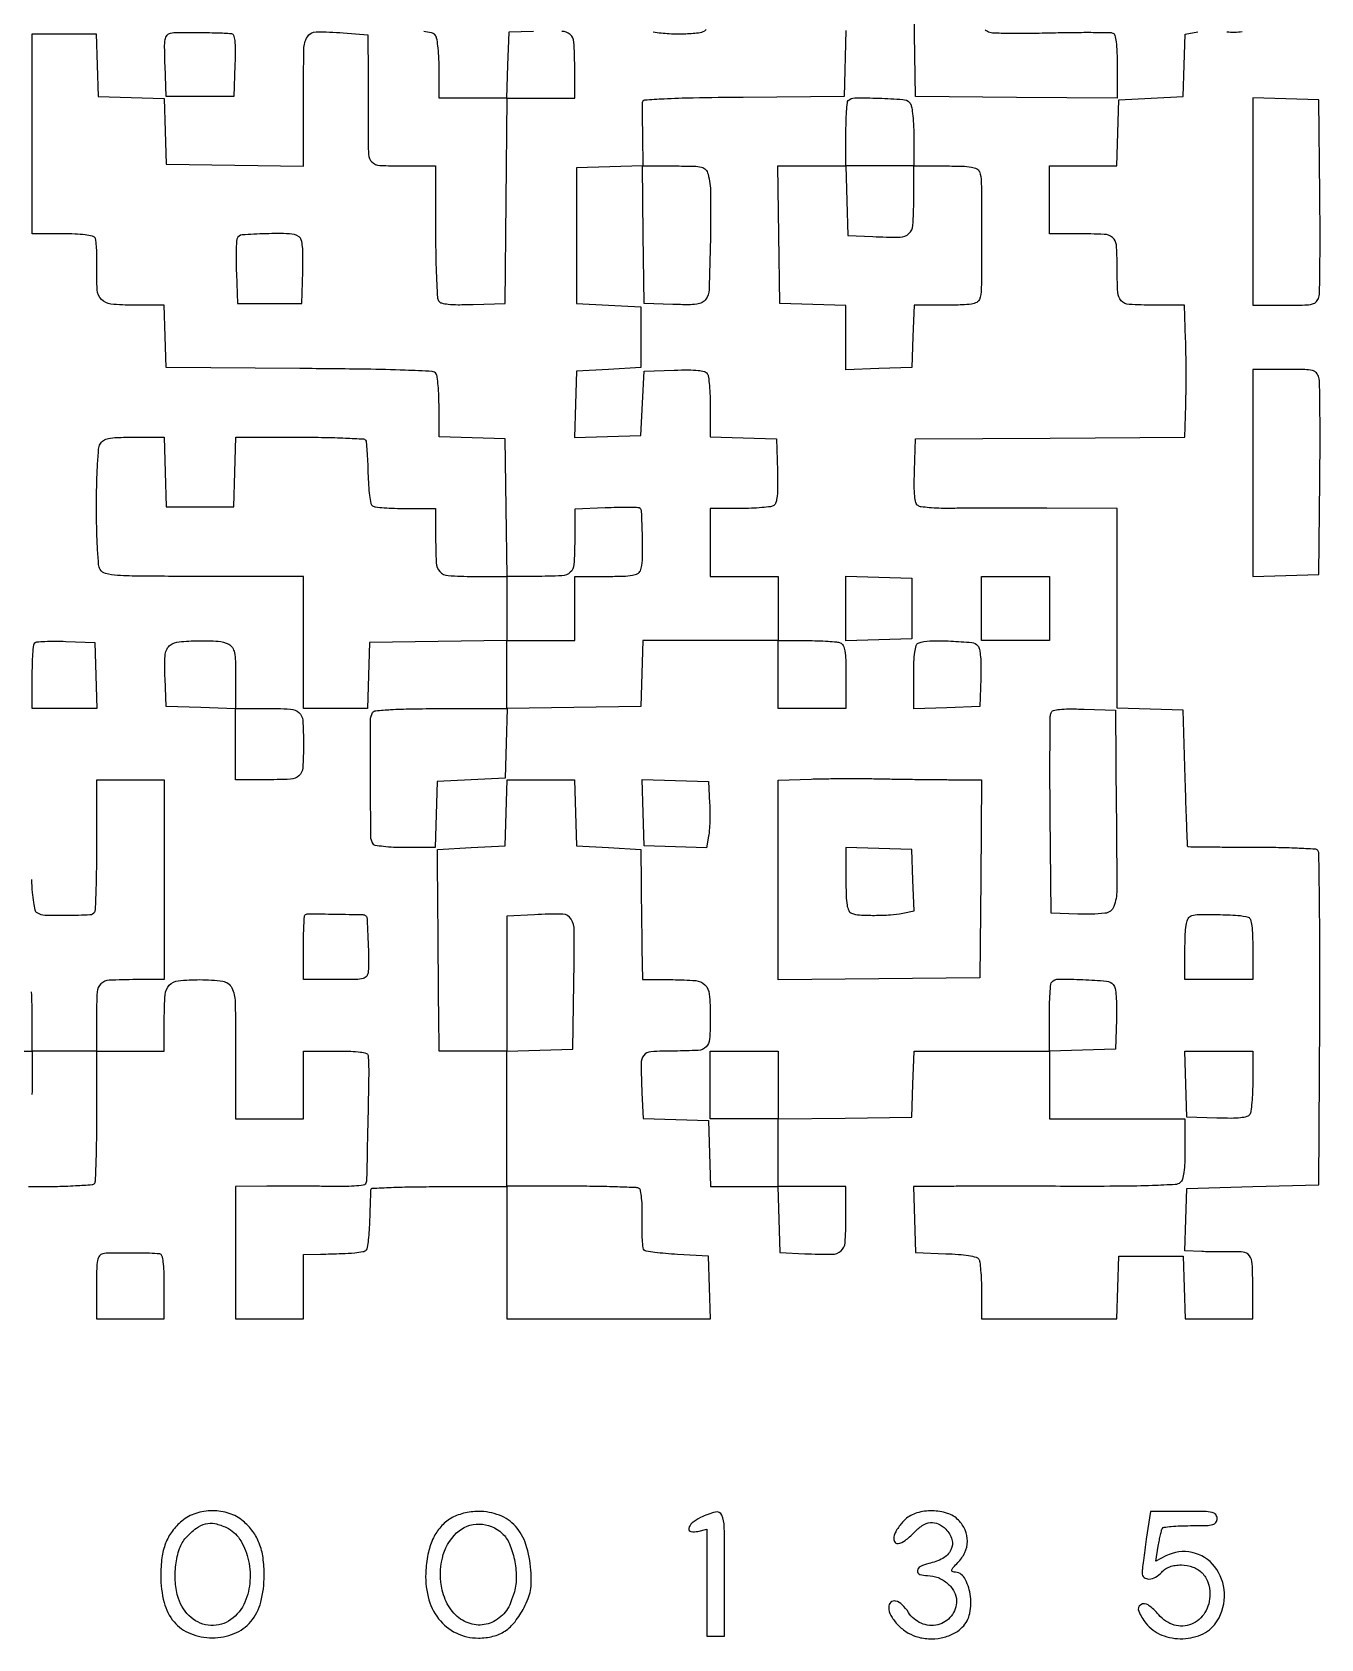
# Model space of a CAD drawing. Extents: x 156 to 936, y 100 to 969.
# Drawn here: x 575 to 936.1, y 100.3 to 550.5 of the extents above; entities that cross this region are included whole.
import ezdxf

# ---------------------------------------------------------------- set-up
doc = ezdxf.new("R2010")
doc.units = 0

msp = doc.modelspace()

# ---------------------------------------------------------------- linework, layer by layer
for points in [[(842.057573, 551.158045, 0.132028), (843.287398, 550.491256, 0.053124), (844.795879, 550.296901, 0.003153), (849.403173, 550.224651, 0.00472), (854.901567, 550.225014, 0.003462), (861, 550.325217, -0.002883), (867.030107, 550.431279, -0.004277), (872.314062, 550.448537, -0.001959), (876.810665, 550.40714, -0.08341), (877.75, 550.236638, -0.24479), (878.333466, 549.603596, -0.032951), (878.702276, 547.77151, -0.025026), (878.932743, 544.992104, -0.008172), (879, 540.877438), (879, 531.968853), (850.75, 532.234427), (822.5, 532.5), (822.225464, 549.964868, -0.002823), (822.157086, 556.753462, -0.004215)], [(573.940983, 227, 0.004428), (581.323161, 227.065379, 0.008952), (587.133626, 227.272412, 0.004249), (591.780128, 227.560952, 0.241197), (592.496309, 227.994028, 0.129337), (592.743886, 228.804914, 0.001796), (592.927811, 233.985315, 0.004898), (593.061226, 240.021129, 0.003188), (593.102555, 246.994028), (593.094458, 265), (602.547229, 265), (612, 265), (612, 273.964816, -0.018532), (612.251712, 280.753828, -0.167055), (613.406982, 283.44737, -0.186592), (615.910578, 284.705378, -0.024177), (622, 285, -0.03591), (628.428429, 284.537717, -0.248443), (630.897215, 282.73541, -0.108838), (631.860697, 278.73502, -0.004881), (632, 264.464816), (632, 246), (641.5, 246), (651, 246), (651, 255.5), (651, 265), (660, 265, -0.007397), (664.253884, 264.937063, -0.026727), (666.953079, 264.712432, -0.040169), (668.623925, 264.344468, -0.307136), (669.102444, 263.75, -0.024083), (669.275333, 258.60896, -0.001745), (669.019194, 244.40451, -0.000417), (668.672169, 228.883759, -0.133379), (668.326927, 227.719961, -0.231592), (667.765839, 227.366573, -0.008902), (665.247444, 227.141584, -0.014325), (662.173041, 227.010379, -0.009432), (658.632544, 227.027588, 0.00287), (654.501556, 227.101891, 0.001739), (649.612372, 227.144753, 0.001742), (644.759511, 227.153501, 0.003069), (640.75, 227.122144), (632, 227), (632, 208.5), (632, 190), (641.5, 190), (651, 190), (651, 199), (651, 208), (655.75, 208.091869, 0.003582), (661.768738, 208.251419, 0.015202), (665.363601, 208.482054, 0.021292), (667.6651, 208.799464, 0.152611), (668.647265, 209.313932, 0.159659), (668.962975, 209.937376, 0.008884), (669.258594, 212.124677, 0.012981), (669.500394, 214.785938, 0.009084), (669.640337, 217.794377, -0.000597), (669.729093, 220.801236, -0.000864), (669.815246, 223.456786, -0.000435), (669.894248, 225.711162, -0.014526), (669.929293, 226.25, -0.373963), (670.249218, 226.554728, -0.001511), (675.56048, 226.779687, -0.006128), (681.709717, 226.94607, -0.003699), (689, 227), (708, 227), (708, 208.5), (708, 190), (736.538933, 190), (765.077866, 190), (764.788933, 198.75), (764.5, 207.5), (755.828809, 208, -0.007316), (752.454095, 208.244182, -0.010704), (749.493218, 208.566016, -0.006409), (747.037828, 208.918289, -0.159639), (746.437405, 209.224737, -0.173909), (746.158983, 209.819391, -0.008129), (745.984938, 212.067615, -0.01262), (745.887466, 214.79184, -0.008656), (745.908454, 217.884906, 0.011256), (745.913564, 221.105669, 0.019532), (745.753238, 223.775314, 0.016755), (745.478407, 225.836595, 0.216063), (745.055829, 226.465496, 0.128782), (744.20838, 226.725248, 0.001959), (739.029331, 226.918759, 0.005122), (732.982344, 227.058984, 0.003348), (726.005972, 227.102555), (708, 227.094458), (708, 246.009703), (708, 264.924948), (717.25, 265.212474), (726.5, 265.5), (726.771616, 284.127716, 0.003664), (726.877611, 298.743848, 0.131728), (726.010121, 301.978455, 0.263128), (723.687794, 303.34612, 0.017944), (715.75, 303.201294), (708, 302.7814), (708, 283.8907), (708, 265), (698.5, 265), (689, 265), (688.901714, 275.25, -0.000357), (688.855913, 280.410835, -0.000127), (688.79768, 287.776563, -0.000126), (688.737898, 295.857147, -0.000149), (688.685571, 303.5), (688.567714, 321.5), (698.033857, 322), (707.5, 322.5), (707.787526, 331.75), (708.075052, 341), (717.5, 341), (726.924948, 341), (727.212474, 331.75), (727.5, 322.5), (736.5, 322), (745.5, 321.5), (745.602858, 312, 0.000442), (745.652897, 307.727315, 0.000276), (745.718724, 302.720312, 0.000277), (745.789069, 297.784507, 0.000503), (745.852858, 293.75), (746, 285), (754.464816, 285, -0.021044), (760.894974, 284.729252, -0.174873), (763.505019, 283.530946, -0.178335), (764.721593, 280.954711, -0.02206), (765, 274.647529, -0.015256), (764.806277, 268.299762, -0.188223), (763.809562, 266.144194, -0.179632), (761.594773, 265.181261, -0.013663), (754.962562, 265, 0.014114), (748.337981, 264.812958, 0.216282), (746.360296, 263.77717, 0.170401), (745.589099, 261.486703, 0.008155), (745.827728, 253.286497), (746.155455, 246.072994), (755.327728, 245.786497), (764.5, 245.5), (764.787526, 236.25), (765.075052, 227), (774.5, 227), (783.924948, 227), (784.212474, 217.75), (784.5, 208.5), (791.479083, 208.199088, 0.012322), (799.11956, 208.058134, 0.176722), (801.627338, 208.990719, 0.202101), (802.772817, 211.267676, 0.01682), (803, 218.019052), (803, 227), (793.5, 227), (784, 227), (784, 236.477935), (784, 245.955869), (802.75, 246.227935), (821.5, 246.5), (821.787526, 255.75), (822.075052, 265), (841.037526, 265), (860, 265), (860, 255.5), (860, 246), (879, 246), (898, 246), (898, 237.622445, -0.009686), (897.92504, 233.753227, -0.025498), (897.676567, 230.991423, -0.033752), (897.272109, 229.076821, -0.15175), (896.655269, 228.128862, -0.160959), (895.276675, 227.588528, -0.004587), (888.866587, 227.29866, -0.007133), (880.117979, 227.108346, -0.002427), (867.405269, 227.074918, 0.000285), (856.077301, 227.093659, 0.000315), (845.115837, 227.098642, 0.000292), (835.753787, 227.091535, 0.001613), (830.712474, 227.068501), (821.924948, 227), (822.212474, 217.75), (822.5, 208.5), (830.968156, 208.206033, -0.010674), (834.539342, 208.005667, -0.020911), (837.36687, 207.666992, -0.02067), (839.466763, 207.236162, -0.192561), (840.202843, 206.706033, -0.110752), (840.505156, 205.866303, -0.009471), (840.748704, 203.57771, -0.012155), (840.92289, 200.806269, -0.009121), (840.984687, 197.75), (841, 190), (859.961067, 190), (878.922134, 190), (879.211067, 198.75), (879.5, 207.5), (888.5, 207.5), (897.5, 207.5), (897.788933, 198.75), (898.077866, 190), (907.538933, 190), (917, 190), (917, 198.980948, 0.011787), (916.849268, 205.374154, 0.144871), (916.055878, 207.654066, 0.220357), (914.278178, 208.658711, 0.031761), (910, 208.731917, -0.010705), (908.718212, 208.69989, -0.0035), (906.827626, 208.706371, -0.003486), (904.727877, 208.742909, -0.003929), (902.711067, 208.807929), (897.922134, 209), (898.211067, 217.75), (898.5, 226.5), (917, 227), (935.5, 227.5), (935.760112, 273.939888, 0.001704), (935.799282, 291.804786, 0.002766), (935.696842, 306.985033, 0.000433), (935.520288, 320.413743, 0.195273), (935.17946, 321.22054, 0.184521), (934.422264, 321.559103, 0.00265), (929.395299, 321.811799, 0.006905), (923.502454, 321.995223, 0.004449), (916.669348, 322.052688, -0.001209), (909.880779, 322.065789, -0.001983), (904.133379, 322.113568, -0.000208), (899.004597, 322.17868, -0.216428), (898.805984, 322.272036, -0.16794), (898.722958, 322.484613, -0.000147), (898.50564, 328.014286, -0.00151), (898.283114, 334.198885, -0.000923), (898.055984, 341.5), (897.5, 360.5), (888.25, 360.787526), (879, 361.075052), (879, 389.037526), (879, 417), (859.25, 417.070637, 0.000521), (851.13867, 417.091191, 0.000535), (843.098438, 417.094576, 0.000517), (836.123397, 417.082826, 0.002265), (832, 417.052937, -0.010681), (829.0334, 417.081365, -0.013935), (826.323792, 417.240902, -0.011523), (824.090311, 417.486956, -0.113128), (823.208654, 417.816869, -0.186542), (822.609378, 418.658809, -0.036947), (822.279558, 420.51465, -0.025752), (822.137125, 423.330997, -0.007926), (822.208654, 427.58457), (822.5, 436.5), (860.212633, 436.761989), (897.925266, 437.023977), (898.212633, 445.991059, 0.005403), (898.300115, 450.111125, 0.003029), (898.321991, 455.120833, 0.003021), (898.282844, 460.183141, 0.004919), (898.18138, 464.47907), (897.86276, 474), (889.038369, 474, -0.014885), (882.339739, 474.199462, -0.195017), (880.140931, 475.247363, -0.175387), (879.171473, 477.581748, -0.011595), (879, 484.974799, 0.018983), (878.775989, 490.873122, 0.20568), (877.69651, 492.938415, 0.161531), (875.320766, 493.841272, 0.01072), (867.918213, 494), (860, 494), (860, 503.5), (860, 513), (869.462474, 513), (878.924948, 513), (879.212474, 522.25), (879.5, 531.5), (888.5, 532), (897.5, 532.5), (897.788377, 541.211887), (898.076754, 549.923773), (901.614249, 550.587411, -0.030391)], [(803, 551), (802.5, 532.5), (774.25, 532.234427, 0.001943), (760.179439, 532.047457, 0.008937), (752.02743, 531.761638, 0.006559), (746.583128, 531.401586, 0.375373), (745.931729, 530.734427, 0.014526), (745.910041, 529.906796, 0.0009), (745.92146, 527.450435, 0.001333), (745.948136, 524.523655, 0.000988), (745.992641, 521.288332), (746.121824, 513.076664), (736.810912, 512.788332), (727.5, 512.5), (727.5, 493.5), (727.5, 474.5), (736.5, 474), (745.5, 473.5), (745.5, 465), (745.5, 456.5), (736.5, 456), (727.5, 455.5), (727.211971, 446.211971), (726.923942, 436.923942), (736.211971, 437.211971), (745.5, 437.5), (746, 446.5), (746.5, 455.5), (754.914347, 455.793098, -0.008519), (758.914541, 455.864234, -0.027159), (761.5815, 455.721251, -0.039341), (763.340297, 455.389362, -0.187221), (764.149034, 454.793098, -0.110258), (764.472431, 453.895183, -0.009596), (764.732898, 451.467433, -0.012245), (764.918956, 448.527258, -0.009211), (764.984687, 445.287526), (765, 437.075052), (774.25, 436.787526), (783.5, 436.5), (783.791346, 427.58457, -0.007874), (783.863419, 423.325344, -0.025891), (783.721257, 420.518036, -0.03736), (783.391596, 418.675579, -0.190691), (782.791346, 417.849883, -0.110447), (781.89348, 417.526866, -0.009524), (779.455895, 417.266784, -0.01219), (776.503986, 417.080961, -0.009158), (773.25, 417.015313), (765, 417), (765, 407.5), (765, 398), (774.5, 398), (784, 398), (784, 389), (784, 380), (765.037526, 380), (746.075052, 380), (745.787526, 370.75), (745.5, 361.5), (726.75, 361.227935), (708, 360.955869), (708, 370.477935), (708, 380), (717.5, 380), (727, 380), (727, 389), (727, 398), (735.893011, 398, 0.00673), (740.571713, 398.062976, 0.034532), (743.154102, 398.311531, 0.06988), (744.653872, 398.782907, 0.192406), (745.393011, 399.581787, 0.086483), (745.976739, 402.554874, 0.010591), (745.977758, 409.21143, 0.00539), (745.755786, 416.187338, 0.30916), (745.023175, 417.166667, 0.078732), (744.325963, 417.287577, 0.003384), (741.82961, 417.307063, 0.005712), (738.859493, 417.276216, 0.004031), (735.523175, 417.176526), (727, 416.853053), (727, 408.033515, -0.014985), (726.799214, 401.335377, -0.195977), (725.745812, 399.137766, -0.174526), (723.399929, 398.170205, -0.011406), (715.939805, 398), (708.043186, 398), (707.771593, 417.25), (707.5, 436.5), (698.25, 436.787526), (689, 437.075052), (688.984687, 445.287526, 0.008833), (688.921485, 448.523283, 0.011851), (688.742968, 451.45114, 0.009077), (688.493557, 453.869925, 0.111698), (688.183315, 454.73763, 0.241922), (687.039395, 455.408211, 0.004071), (679.504244, 455.765298, 0.006555), (668.528178, 456.051853, 0.001496), (649.948628, 456.23763), (612.5, 456.5), (612.211067, 465.25), (611.922134, 474), (603.496251, 474, -0.023209), (597.049184, 474.299418, -0.180801), (594.386606, 475.587414, -0.177536), (593.195651, 478.319384, -0.022222), (593.09549, 484.888246, 0.010008), (593.120242, 487.585848, 0.013179), (593.028741, 490.044686, 0.010637), (592.856114, 492.074932, 0.112339), (592.588382, 492.856995, 0.205439), (591.885915, 493.350038, 0.020611), (589.819592, 493.695225, 0.020869), (587.02056, 493.926887, 0.010211), (583.440983, 494), (575, 494), (575, 522), (575, 550), (583.961067, 550), (592.922134, 550), (593.211067, 541.25), (593.5, 532.5), (602.712964, 532.212964), (611.925929, 531.925929), (612.212964, 522.712964), (612.5, 513.5), (631.75, 513.228407), (651, 512.956814), (651, 531.361776, -0.004237), (651.121916, 545.747875, -0.129104), (652.086772, 549.184161, -0.264899), (654.52568, 550.588275, -0.022031), (662.102615, 550.288178), (669, 549.709926), (669.108199, 538.604963, -0.001042), (669.143567, 533.986664, -0.000993), (669.1604, 529.293333, -0.000984), (669.158871, 525.146411, -0.003537), (669.133964, 522.5, 0.015575), (669.225542, 516.254354, 0.192178), (670.188965, 514.12866, 0.179941), (672.381197, 513.177245, 0.013349), (679.019052, 513), (688, 513), (688.015313, 494.75, 0.004181), (688.08053, 487.662785, 0.006279), (688.266784, 481.481605, 0.002855), (688.520772, 476.237055, 0.128512), (688.849883, 475.208654, 0.190691), (689.675579, 474.608404, 0.03736), (691.518036, 474.278743, 0.025891), (694.325344, 474.136581, 0.007874), (698.58457, 474.208654), (707.5, 474.5), (707.765335, 503.25), (708.030671, 532), (717.515335, 532), (727, 532), (727, 540.980948, 0.014765), (726.800897, 547.72177, 0.205568), (725.735028, 549.848735, 0.17346), (723.372576, 550.730591, 0.009949)], [(715.5, 550.682279), (708.5, 550.5), (708.212474, 541.25), (707.924948, 532), (698.462474, 532), (689, 532), (689, 540.3, 0.011084), (688.92177, 543.828493, 0.020332), (688.677711, 546.693122, 0.021091), (688.310542, 548.860329, 0.144849), (687.8, 549.8, 0.144849), (686.860329, 550.310542, 0.021091), (684.693122, 550.677711, 0.020332)], [(749, 550.599851, 0.02649), (753.497522, 550.100143, 0.024559), (758.138472, 550.060327, 0.021058), (762.149957, 550.392588, 0.166681), (763.8, 551.2, 0.171717)], [(909.72228, 550.624588, 0.076303), (914.035554, 550.694016, 0.269602)], [(574.793967, 313.031844, 0.010674), (574.994333, 309.460658, 0.020911), (575.333008, 306.63313, 0.02067), (575.763838, 304.533237, 0.192561), (576.293967, 303.797157, 0.134329), (578.55795, 303.099024, 0.011052), (584.792819, 303.036971, 0.008026), (591.172252, 303.216928, 0.248156), (592.496309, 303.994028, 0.129337), (592.743886, 304.804914, 0.001796), (592.927811, 309.985315, 0.004898), (593.061226, 316.021129, 0.003188), (593.102555, 322.994028), (593.094458, 341), (602.547229, 341), (612, 341), (612, 313), (612, 285), (604.081787, 285, 0.011759), (596.570915, 284.823337, 0.18106), (594.232644, 283.820169, 0.19079), (593.190353, 281.54893, 0.013298), (593, 274.393011), (593, 265), (584, 265), (575, 265), (575, 256.622445, -0.00979), (574.924918, 252.787976, -0.024916)], [(565.5, 265), (575, 265), (575, 274.393011, 0.013298), (574.809647, 281.54893, 0.19079)]]:
    msp.add_lwpolyline(points, format="xyb")
for points in [[(630.788933, 550.105558, -0.300432), (631.40147, 549.624823, -0.052353), (631.734086, 548.116581, -0.029465), (631.871514, 545.551919, -0.006908), (631.788933, 541.25), (631.5, 532.5), (622, 532.5), (612.5, 532.5), (612.212243, 541.169404, -0.005421), (612.100754, 546.159651, -0.043974), (612.275154, 548.438039, -0.120001), (612.779897, 549.621474, -0.181992), (613.712243, 550.21743, -0.0508), (615.566809, 550.416986, -0.003057), (621.181291, 550.414534, -0.005022), (626.815696, 550.321024, -0.01377)], [(820.8, 530.8, -0.144849), (821.310542, 529.860329, -0.021091), (821.677711, 527.693122, -0.020332), (821.92177, 524.828493, -0.011084), (822, 521.3), (822, 513), (830.893011, 513, -0.00673), (835.571713, 512.937024, -0.034532), (838.154102, 512.688469, -0.06988), (839.653872, 512.217093, -0.192406), (840.393011, 511.418213, -0.090096), (840.933673, 508.55608, -0.001749), (840.986337, 493.5, -0.001749), (840.933673, 478.44392, -0.090096), (840.393011, 475.581787, -0.192048), (839.6553, 474.783343, -0.07006), (838.160359, 474.311801, -0.034654), (835.587627, 474.06308, -0.006774), (830.931944, 474), (822.077866, 474), (821.788933, 465.25), (821.5, 456.5), (812.25, 456.212474), (803, 455.924948), (803, 464.924948), (803, 473.924948), (793.75, 474.212474), (784.5, 474.5), (784.228407, 493.75), (783.956814, 513), (793.478407, 513), (803, 513), (803, 521.833333, -0.007039), (803.048334, 525.266524, -0.010477), (803.195833, 528.267708, -0.005871), (803.400808, 530.76784, -0.174709), (803.666667, 531.333333, -0.197627), (805.45253, 532.078242, -0.009016), (812.204595, 531.989878, -0.00945), (818.92503, 531.653458, -0.181061)], [(917, 503.037526), (917, 474), (925.980948, 474, 0.004718), (931.547349, 474.05252, 0.05329), (933.733065, 474.327943, 0.154152), (934.853609, 474.996168, 0.122466), (935.511889, 476.25, 0.056278), (935.724366, 477.910045, 0.001377), (935.817795, 485.623438, 0.002973), (935.848704, 494.682513, 0.002017), (935.780941, 505), (935.5, 531.5), (926.25, 531.787526), (917, 532.075052)], [(764.369714, 510.75, -0.064091), (765.086903, 505.423057, -0.006013), (765.004729, 492.17944, -0.003394), (764.658474, 478.34268, -0.151024), (763.729635, 475.644932, -0.118939), (762.694669, 474.768477, -0.077992), (761.199929, 474.2893, -0.040111), (758.806547, 474.110962, -0.007825), (754.479635, 474.203802), (746.5, 474.5), (746.228407, 493.75), (745.956814, 513), (754.861776, 513, -0.004851), (760.362145, 512.946634, -0.053292), (762.548762, 512.669905, -0.15073), (763.684079, 512.002295, -0.120116)], [(803.213788, 503.25), (803.5, 493.5), (810.5, 493.206927, 0.012423), (818.185803, 493.076268, 0.182782), (820.663638, 494.035675, 0.197587), (821.787037, 496.363342, 0.014877), (822, 503.519052), (822, 513), (812.463788, 513), (802.927576, 513)], [(632.425484, 492.666411, 0.080166), (632.236697, 491.764851, 0.006003), (632.150171, 489.252242, 0.008183), (632.131923, 486.23728, 0.006125), (632.206869, 482.916411), (632.5, 474.5), (641.5, 474.5), (650.5, 474.5), (650.791346, 483.41543, 0.007874), (650.863419, 487.674656, 0.025891), (650.721257, 490.481964, 0.03736), (650.391596, 492.324421, 0.190691), (649.791346, 493.150117, 0.134007), (647.050755, 493.994635, 0.015086), (640.480552, 494.009896, 0.010827), (633.791177, 493.678504, 0.29114)], [(917, 426.962474), (917, 397.924948), (926.25, 398.212474), (935.5, 398.5), (935.780941, 425, 0.002017), (935.848704, 435.317487, 0.002973), (935.817795, 444.376562, 0.001377), (935.724366, 452.089955, 0.056278), (935.511889, 453.75, 0.122466), (934.853609, 455.003832, 0.154152), (933.733065, 455.672057, 0.05329), (931.547349, 455.94748, 0.004718), (925.980948, 456), (917, 456)], [(612.213788, 427.25), (612.5, 417.5), (622, 417.5), (631.5, 417.5), (631.786212, 427.25), (632.072424, 437), (649.977195, 437, -0.004249), (656.877134, 436.941362, -0.006786), (662.770046, 436.761168, -0.002151), (667.829433, 436.51588, -0.245903), (668.384455, 436.186956, -0.115757), (668.591351, 435.569018, -0.004408), (668.795804, 433.134388, -0.007711), (668.969028, 430.228546, -0.005335), (669.079172, 426.936956, 0.011167), (669.232734, 423.535268, 0.018516), (669.532241, 420.678863, 0.015511), (669.920296, 418.451886, 0.198641), (670.3857, 417.765313, 0.118099), (671.187559, 417.474614, 0.008192), (673.596112, 417.241942, 0.011283), (676.508685, 417.074708, 0.008233), (679.75, 417.015313), (688, 417), (688.013655, 409.75, 0.011182), (688.206246, 401.808391, 0.173593), (689.2276, 399.326281, 0.196646), (691.543754, 398.21222, 0.014999), (698.616631, 398), (708, 398), (708, 389.021593), (708, 380.043186), (688.75, 379.771593), (669.5, 379.5), (669.212474, 370.25), (668.924948, 361), (659.962474, 361), (651, 361), (651, 379.5), (651, 398), (623.035184, 398, -0.001202), (605.481298, 398.042202, -0.015449), (598.920571, 398.276546, -0.041994), (595.514804, 398.793157, -0.214429), (594.035184, 399.934259, -0.102288), (593.615171, 401.354542, -0.0062), (593.297491, 405.804829, -0.008851), (593.073349, 411.247142, -0.005865), (593, 417.5, -0.005865), (593.073349, 423.752858, -0.008851), (593.297491, 429.195171, -0.0062), (593.615171, 433.645458, -0.102288), (594.035184, 435.065741, -0.124855), (594.964418, 436.083787, -0.095524), (596.362615, 436.661924, -0.043658), (598.745718, 436.93562, -0.006772), (603.498972, 437), (611.927576, 437)], [(592.787526, 370.25), (593.075052, 361), (584.037526, 361), (575, 361), (575, 369.833333, -0.007429), (575.05105, 373.269125, -0.010988), (575.206746, 376.278621, -0.006414), (575.423524, 378.778731, -0.173222), (575.703816, 379.370483, -0.17855), (576.286747, 379.639255, -0.007766), (578.564452, 379.783202, -0.012381), (581.319749, 379.846095, -0.008434), (584.453816, 379.787149), (592.5, 379.5)], [(630.065741, 378.964816, -0.125133), (631.084258, 378.034129, -0.095437), (631.6623, 376.632503, -0.043519), (631.935765, 374.241493, -0.006724), (632, 369.464816), (632, 361), (639.918213, 361, -0.011337), (647.393226, 360.830484, -0.173918), (649.742703, 359.865438, -0.196524), (650.798229, 357.6723, -0.015117), (651, 351, -0.015117), (650.798229, 344.3277, -0.196524), (649.742703, 342.134562, -0.173918), (647.393226, 341.169516, -0.011337), (639.918213, 341), (632, 341), (632, 350.963788), (632, 360.927576), (622.25, 361.213788), (612.5, 361.5), (612.203802, 369.479635, -0.007825), (612.110962, 373.806547, -0.040111), (612.2893, 376.199929, -0.077992), (612.768477, 377.694669, -0.118939), (613.644932, 378.729635, -0.135419), (616.140421, 379.675133, -0.019665), (621.616245, 379.969167, -0.02115), (627.117515, 379.815245, -0.105674)], [(801.418213, 379.393011, -0.192406), (802.217093, 378.653872, -0.06988), (802.688469, 377.154102, -0.034532), (802.937024, 374.571713, -0.00673), (803, 369.893011), (803, 361), (793.5, 361), (784, 361), (784, 370.5), (784, 380), (791.918213, 380, -0.00705), (795.066073, 379.955615, -0.008902), (797.9751, 379.821697, -0.007317), (800.400281, 379.631074, -0.06844)], [(839.935416, 378.577819, -0.1281), (840.410087, 377.564064, -0.022604), (840.701371, 375.46517, -0.020925), (840.841596, 372.710212, -0.011611), (840.793771, 369.344796), (840.5, 361.5), (831.25, 361.212474), (822, 360.924948), (822, 369.879141, -0.008127), (822.067237, 374.015767, -0.024891), (822.297654, 376.80991, -0.032693), (822.66629, 378.652925, -0.244095), (823.25, 379.290142, -0.081192), (826.528984, 379.915115, -0.017246), (832.360741, 379.86743, -0.012095), (838.232423, 379.474302, -0.199337)], [(707.78591, 351.225), (707.5, 341.5), (698, 341), (688.5, 340.5), (688.212474, 331.25), (687.924948, 322), (679.521491, 322, -0.011283), (676.249229, 322.073848, -0.016839), (673.39647, 322.29912, -0.012105), (671.09265, 322.615992, -0.217414), (670.487371, 323.020435, -0.137262), (669.87381, 325.1481, -0.001313), (669.787367, 341.424656, -0.001302), (669.786073, 357.708932, -0.13864), (670.388588, 359.819732, -0.235711), (671.267263, 360.363605, -0.008113), (675.412108, 360.675276, -0.010998), (681.174926, 360.887639, -0.00371), (689.579477, 360.95), (708.071821, 360.95)], [(878.76545, 332.322291, -0.002015), (878.885321, 310.083638, -0.089542), (878.070299, 305.533659, -0.287267), (875.544984, 303.592004, -0.032492), (868, 303.357713), (860.5, 303.612196), (860.233499, 331.041905, -0.001747), (860.167493, 341.649576, -0.002715), (860.192201, 350.797001, -0.000798), (860.269484, 358.740883, -0.089005), (860.467146, 359.774979, -0.233668), (861.133932, 360.390315, -0.044323), (862.803498, 360.724587, -0.028039), (865.472792, 360.86606, -0.007466), (869.733647, 360.789171), (878.5, 360.5)], [(764.810818, 334.5, -0.011303), (764.884835, 331.961733, -0.009776), (764.850179, 329.296601, -0.009883), (764.72375, 326.882321, -0.028085), (764.508344, 325.211832), (763.895053, 321.923665), (755.197527, 322.211832), (746.5, 322.5), (746.211971, 331.788029), (745.923942, 341.076058), (755.211971, 340.788029), (764.5, 340.5)], [(831.765819, 341.037566), (841.031637, 341), (840.765819, 313.25), (840.5, 285.5), (812.25, 285.234427), (784, 284.968853), (784, 312.946901), (784, 340.924948), (793.25, 341.212474, -0.004375), (797.512192, 341.307635, -0.002418), (802.720312, 341.353137, -0.00241), (807.999657, 341.348281, -0.003875), (812.5, 341.287566, 0.001274), (817.00143, 341.203418, 0.000792), (822.284334, 341.126499, 0.000794), (827.497552, 341.067131, 0.001436)], [(803, 313.144515, 0.006687), (803.062877, 308.443624, 0.034414), (803.311272, 305.851928, 0.069706), (803.782488, 304.347501, 0.192751), (804.581787, 303.606989, 0.078039), (806.798187, 303.133083, 0.014165), (811.014952, 303.021077, 0.0162), (815.448713, 303.172638, 0.032719), (818.912002, 303.6324), (822.074004, 304.264801), (821.787002, 312.8824), (821.5, 321.5), (812.25, 321.787526), (803, 322.075052)], [(668.490981, 302.842352, -0.186001), (668.810385, 302.122482, -0.001753), (669.082456, 296.249562, -0.006153), (669.249986, 290.754969, -0.022133), (669.158537, 287.25, -0.13223), (668.722311, 285.98993, -0.185506), (667.754714, 285.316904, -0.056056), (665.680468, 285.04803, -0.004228), (660, 285), (651, 285), (651, 293.833333, -0.004404), (651.030088, 297.249115, -0.00684), (651.122292, 300.194271, -0.002604), (651.248539, 302.707825, -0.184445), (651.416314, 303.083333, -0.200992), (652.295453, 303.443808, -0.001634), (659.947867, 303.360823, -0.00168), (667.588295, 303.22732, -0.193504)], [(915.75, 302.46593, -0.249809), (916.331219, 301.865574, -0.035165), (916.701557, 300.122117, -0.026179), (916.932531, 297.463472, -0.008579), (917, 293.531385), (917, 285), (907.5, 285), (898, 285), (898, 293.45031, -0.008054), (898.068508, 297.703288, -0.032272), (898.319777, 300.292701, -0.055853), (898.771333, 301.906416, -0.170668), (899.512259, 302.746922, -0.124895), (901.368821, 303.244192, -0.007625), (907.154622, 303.232316, -0.0106), (912.838393, 303.013366, -0.063157)], [(877.919564, 283.59692, -0.128993), (878.407951, 282.549085, -0.022589), (878.702175, 280.373366, -0.020484), (878.84218, 277.47591, -0.010573), (878.792008, 273.84692), (878.5, 265.5), (869.25, 265.212474), (860, 264.924948), (860, 274.295808, -0.006637), (860.048311, 277.935078, -0.009943), (860.195833, 281.10981, -0.005325), (860.400423, 283.762633, -0.176236), (860.666667, 284.333333, -0.198195), (862.63957, 285.153728, -0.011355), (869.345258, 285.01994, -0.011301), (876.040227, 284.582418, -0.200164)], [(916.984687, 256.75, -0.00917), (916.918959, 253.495888, -0.012203), (916.732898, 250.54359, -0.00954), (916.472467, 248.105717, -0.110402), (916.149034, 247.206902, -0.187221), (915.340297, 246.610638, -0.039341), (913.5815, 246.278749, -0.027159), (910.914541, 246.135766, -0.008519), (906.914347, 246.206902), (898.5, 246.5), (898.212474, 255.75), (897.924948, 265), (907.462474, 265), (917, 265)], [(594.75, 208.176676, 0.196578), (593.835895, 207.589598, 0.106578), (593.308065, 206.33884, 0.041132), (593.05659, 203.947158, 0.005636), (593, 198.926676), (593, 190), (602.5, 190), (612, 190), (612, 199, 0.007471), (611.936593, 203.243169, 0.026509), (611.711345, 205.954378, 0.039116), (611.343546, 207.646036, 0.299976), (610.75, 208.141573, 0.023567), (607.84215, 208.332753, 0.004083), (602.330036, 208.389861, 0.003024), (596.733619, 208.36829, 0.043225)], [(616.940751, 133.296691, 0.058414), (614.207372, 130.389514, 0.067334), (612.372553, 127.058159, 0.059227), (611.336542, 123.011879, 0.033097), (611, 117.933248, 0.062906), (611.937075, 110.514544, 0.111288), (614.733858, 105.048785, 0.126017), (619.316014, 101.739606, 0.094527), (625.455307, 100.582718, 0.094531), (631.61286, 101.771661, 0.124531), (636.226797, 105.114792, 0.110625), (639.051069, 110.598106, 0.063905), (640, 117.992281, 0.033434), (639.662316, 123.036679, 0.059215), (638.62422, 127.068915, 0.06711), (636.788649, 130.394928, 0.058312), (634.059249, 133.296691, 0.0963), (630.184725, 135.451236, 0.079037), (625.5, 136.196424, 0.079037), (620.815275, 135.451236, 0.0963)], [(692.298549, 134.040484, 0.074168), (689.482273, 131.689416, 0.069376), (687.398813, 128.568201, 0.059258), (686.017675, 124.557988, 0.03512), (685.295441, 119.545187, 0.078173), (685.920843, 112.04077, 0.104961), (688.870479, 105.908454, 0.116268), (693.778216, 101.925038, 0.113056), (700, 100.5, 0.060513), (704.107497, 100.99894, 0.086913), (707.454007, 102.473962, 0.080468), (710.276689, 105.098962, 0.044827), (712.822966, 109.058543, 0.0268), (713.989368, 111.613247, 0.049334), (714.611816, 113.809867, 0.044581), (714.826492, 116.231023, 0.018056), (714.704559, 119.545187, 0.058689), (713.330852, 126.68315, 0.105929), (710.392647, 131.833439, 0.120467), (705.90663, 134.912421, 0.09068), (700, 135.992524, 0.032766), (697.950463, 135.858069, 0.029313), (695.856764, 135.456219, 0.03026), (693.908106, 134.83472, 0.044606)], [(762.25, 134.254619, 0.052635), (759.909476, 132.764417, 0.178348), (758.984792, 131.241473, 0.416045), (759.586708, 130.35374, 0.108509), (761.5, 130.410644), (764, 131.038104), (764, 116.019052), (764, 101), (766.5, 101), (769, 101), (769, 118.5, 0.003467), (768.908835, 131.645842, 0.098041), (768.203983, 134.963736, 0.372048), (766.429404, 135.828959, 0.050814)], [(819.636577, 133.75, 0.031553), (818.641501, 132.723561, 0.025027), (817.698235, 131.5, 0.02566), (816.936426, 130.272387, 0.055958), (816.513426, 129.25, 0.163266), (816.5844, 127.607411, 0.348063), (817.611644, 126.99994, 0.129986), (819.604225, 127.829216, 0.041658), (822, 130, -0.057464), (824.389601, 132.031738, -0.12037), (826.666885, 132.863643, -0.138087), (828.860473, 132.501126, -0.087013), (831, 131, -0.128024), (832.686333, 128.126733, -0.187262), (832.413601, 125.238985, -0.150456), (830.115963, 122.836395, -0.078072), (826.184383, 121.386877, 0.065872), (823.860178, 120.593506, 0.25969), (823.034082, 119.391525, 0.346929), (823.701447, 118.359209, 0.082444), (825.865141, 118, -0.094909), (828.813405, 117.435279, -0.084489), (831.481351, 115.810245, -0.089225), (833.346797, 113.489957, -0.125447), (834, 110.92742, -0.16827), (832.525409, 106.669864, -0.169054), (828.736171, 104.24631, -0.160758), (824.108025, 104.639296, -0.153014), (820.51323, 107.71148, 0.061957), (818.779776, 109.838901, 0.128367), (816.920842, 110.873823, 0.259976), (815.593277, 110.526296, 0.204291), (815, 109.134859, 0.125798), (815.578879, 106.870451, 0.06207), (817.327364, 104.444672, 0.058011), (819.806488, 102.329359, 0.068032), (822.580816, 100.973328, 0.065253), (826.088156, 100.304419, 0.062881), (829.695439, 100.548151, 0.065357), (832.997853, 101.655706, 0.08301), (835.611728, 103.520819, 0.149257), (837.692159, 107.429964, 0.085345), (837.813304, 112.821198, 0.098114), (836.188172, 117.365995, 0.263823), (833.306932, 119, -0.164885), (832.772702, 119.181097, -0.336488), (832.661949, 119.584472, -0.088146), (833.130442, 120.336651, -0.013128), (834.363636, 121.636364, 0.089507), (836.318103, 124.451562, 0.103633), (837.034923, 127.630304, 0.105387), (836.41217, 130.787774, 0.095455), (834.545455, 133.545455, 0.119039), (831.423465, 135.452844, 0.074576), (827.178253, 136.14924, 0.074156), (822.888847, 135.569588, 0.11436)], [(887.166411, 128.25, 0.003156), (886.715192, 125.154321, 0.003893), (886.33524, 122.2625, 0.003222), (886.050788, 119.830002, 0.028443), (885.993392, 118.75, 0.216588), (886.560578, 117.514461, 0.192116), (887.905661, 117.047357, 0.120421), (889.755698, 117.589485, 0.077779), (891.5, 119, -0.06612), (892.516459, 119.861701, -0.055365), (893.783981, 120.490514, -0.050087), (895.281302, 120.872545, -0.037448), (896.980674, 121, -0.089454), (900.220325, 120.415725, -0.110047), (902.790411, 118.746253, -0.108766), (904.428933, 116.125934, -0.085746), (905, 112.820407, -0.133972), (903.586848, 107.641016, -0.164631), (899.812301, 104.385212, -0.171449), (894.960147, 104.162755, -0.145389), (890.653454, 107, 0.058867), (887.690743, 109.780554, 0.31282), (885.587625, 109.843124, 0.367309), (885.04153, 108.014225, 0.063249), (887.053648, 104.658927, 0.131643), (891.474815, 101.349973, 0.103618), (897.388727, 100.309111, 0.10584), (903.119853, 101.730927, 0.143262), (907.044085, 105.30447, 0.148417), (909.065191, 113.126154, 0.157977), (906.318426, 120.531614, 0.173161), (900.003923, 124.484588, 0.176076), (892.664639, 123.508857), (889.829279, 122.030035), (890.529992, 126.265018, -0.006764), (890.830759, 127.94164, -0.008657), (891.155198, 129.476286, -0.006948), (891.465834, 130.748135, -0.0703), (891.67437, 131.25, -0.230519), (892.126012, 131.548159, -0.008883), (894.173496, 131.779687, -0.014293), (896.675334, 131.945682, -0.009417), (899.559017, 132, 0.005982), (903.988146, 132.052988, 0.059733), (905.819877, 132.317195, 0.180779), (906.671938, 132.925839, 0.149302), (907, 134, 0.177423), (906.60191, 135.086549, 0.165789), (905.584127, 135.696392, 0.048587), (903.358061, 135.951572, 0.004259), (897.673019, 136), (888.346038, 136)], [(629.429716, 131.466328, -0.138101), (633.118203, 128.247342, -0.084115), (635.444723, 122.908543, -0.076942), (636.010895, 116.602823, -0.083127), (634.605633, 110.598574, -0.139948), (630.670058, 105.670295, -0.170105), (625.025542, 104.035857, -0.166899), (619.514761, 106.274596, -0.134653), (615.957855, 111.627702, -0.063643), (615.100494, 116.046143, -0.04728), (615.249486, 121.020129, -0.048964), (616.276771, 125.56523, -0.107537), (618.08291, 128.617049, -0.040456), (620.99341, 131.281498, -0.103973), (623.545409, 132.524415, -0.115731), (626.208511, 132.565923, -0.057116)], [(706.660512, 129.849207, -0.10364), (708.711236, 126.915475, -0.049272), (710.101832, 122.499294, -0.048183), (710.634988, 117.685325, -0.072003), (710.088175, 113.494565, -0.026639), (709.043071, 110.410954, -0.056531), (707.851649, 108.19321, -0.066484), (706.33567, 106.528583, -0.052533), (704.315741, 105.163343, -0.133295), (699.938701, 104.16449, -0.126971), (695.566411, 105.484764, -0.112586), (691.994402, 108.94896, -0.089309), (689.903426, 113.917486, -0.111074), (689.91278, 122.903776, -0.14816), (693.920318, 129.960871, -0.195916), (700.249523, 132.439235, -0.187264)]]:
    msp.add_lwpolyline(points, format="xyb", close=True)
for points in [[(821.5, 389), (821.5, 380.5), (812.25, 380.212474), (803, 379.924948), (803, 389), (803, 398.075052), (812.25, 397.787526), (821.5, 397.5)], [(860, 389), (860, 380), (850.5, 380), (841, 380), (841, 389), (841, 398), (850.5, 398), (860, 398)], [(784, 255.5), (784, 246), (774.5, 246), (765, 246), (765, 255.5), (765, 265), (774.5, 265), (784, 265)]]:
    msp.add_lwpolyline(points, close=True)

doc.saveas('drawing.dxf')
